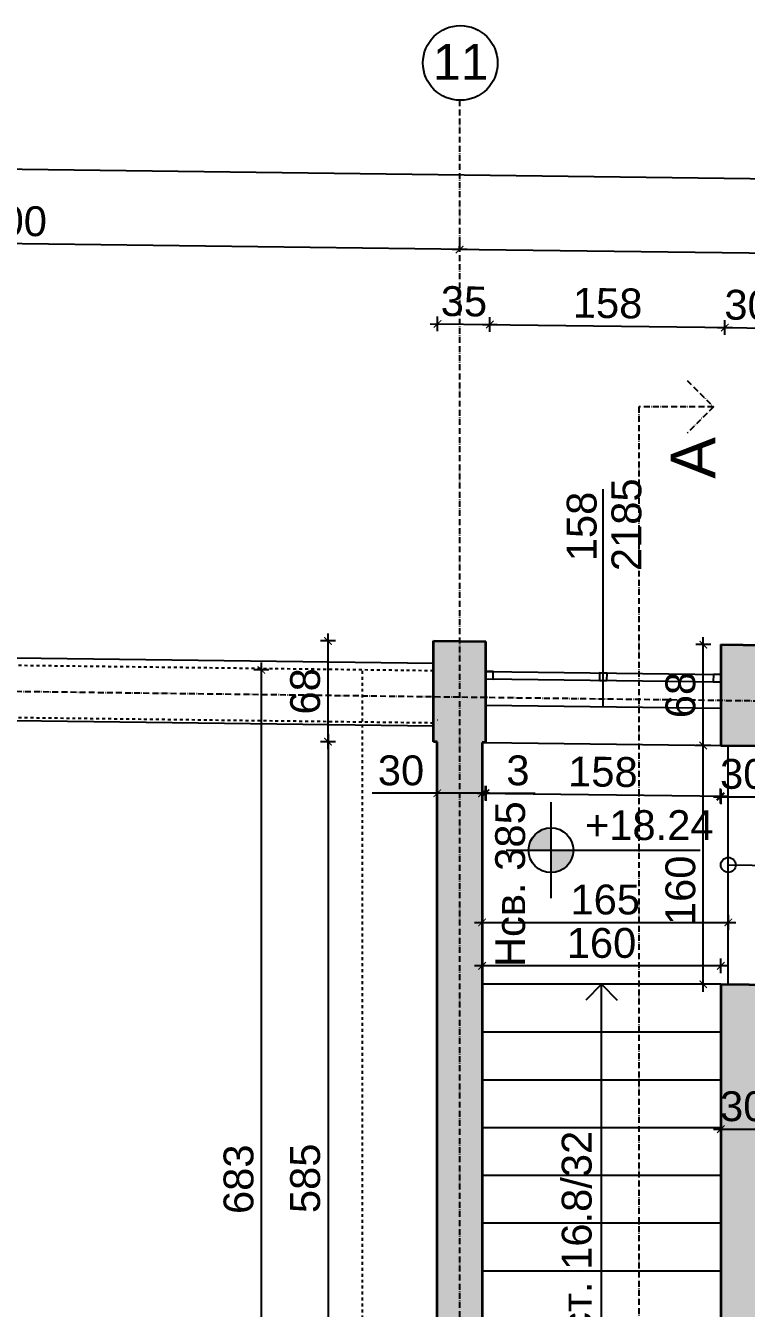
# Model space of a CAD drawing. Header units: inches. Extents: x -72385 to 39588, y -6525 to 66685.
# Drawn here: x -46846 to -46363, y -4373 to -3513 of the extents above; entities that cross this region are included whole.
import ezdxf

# ---------------------------------------------------------------- set-up
doc = ezdxf.new("R2010")
doc.units = ezdxf.units.IN
doc.header["$MEASUREMENT"] = 0
doc.linetypes.add('DashDot', pattern=[0.6, 0.4, -0.1, 0, -0.1])
doc.linetypes.add('Hidden', pattern=[0.4, 0.2, -0.2])
for name, color, linetype, lineweight in [('Изгледни линии', 253, 'Continuous', 25), ('Линия на разрез', 252, 'DashDot', 25), ('Надписи Hсв', 252, 'Continuous', 25), ('Надписи коти външни', 252, 'Continuous', 25), ('Надписи коти вътрешни', 252, 'Continuous', 25), ('Надписи нива', 252, 'Continuous', 25), ('Надписи Оси', 252, 'Continuous', 25), ('Надписи прозорци', 252, 'Continuous', 25), ('Оси', 252, 'DashDot', 25), ('Прозорци', 251, 'Continuous', 25), ('Пунктир', 253, 'Hidden', 25), ('Разрезни линии', 7, 'Continuous', 35), ('Щрих стени', 254, 'Continuous', 25)]:
    doc.layers.add(name, color=color, linetype=linetype, lineweight=lineweight)
doc.styles.add('Arial Regular', font='arial.ttf')
doc.styles.get("Standard").update_dxf_attribs({"font": 'arial.ttf'})
doc.dimstyles.new('Annotative', dxfattribs={"dimscale": 0, "dimtxt": 20, "dimasz": 5, "dimexe": 5, "dimexo": 5, "dimgap": 5, "dimtad": 1, "dimdec": 0, "dimzin": 0, "dimdsep": 46, "dimtxsty": 'Standard', "dimblk": 'ARCHTICK', "dimcen": 5, "dimdle": 5, "dimadec": 0, "dimazin": 0, "dimtfac": 1, "dimtdec": 0, "dimtofl": 0, "dimtmove": 0, "dimatfit": 3, "dimldrblk": 'ARCHTICK', "dimfxl": 5, "dimfxlon": 1, "dimtolj": 1, "dimtzin": 0, "dimarcsym": 1})

# ---------------------------------------------------------------- blocks, each defined once
blk = doc.blocks.new('_ArchTick')
at = {"color": 0, "linetype": 'ByBlock', "const_width": 0.15}
blk.add_lwpolyline([(-0.5, -0.5), (0.5, 0.5)], dxfattribs=at)
blk = doc.blocks.new('*D2301')
at = {"layer": 'Defpoints', "color": 0, "ltscale": 50, "transparency": 16777216}
for p in [(-46537.34, -3993.6), (-46379.84, -3995.6), (-46380.27, -4029.6)]:
    blk.add_point(p, dxfattribs=at)
at = {"layer": 'Надписи коти вътрешни', "color": 0, "lineweight": -2, "ltscale": 50, "transparency": 16777216}
for p, q in [((-46542.77, -4027.54), (-46375.27, -4029.67)), ((-46537.71, -4022.6), (-46537.83, -4032.6)), ((-46380.21, -4024.6), (-46380.33, -4034.6))]:
    blk.add_line(p, q, dxfattribs=at)
at = {"layer": 'Надписи коти вътрешни', "color": 0, "lineweight": -2, "ltscale": 50, "transparency": 16777216, "xscale": 5, "yscale": 5, "zscale": 5}
for p, rotation in [((-46537.77, -4027.6), 179.2706286525467), ((-46380.27, -4029.6), 359.2706286525467)]:
    blk.add_blockref('_ArchTick', p, dxfattribs=dict(at, rotation=rotation))
at = {"layer": 'Надписи коти вътрешни', "color": 0, "ltscale": 50, "transparency": 16777216, "insert": (-46458.83, -4013.39), "char_height": 20, "attachment_point": 5, "rotation": 359.27063}
blk.add_mtext('\\A1;158', dxfattribs=at)
blk = doc.blocks.new('*D4550')
at = {"layer": 'Defpoints', "color": 0, "ltscale": 50, "transparency": 16777216}
for p in [(-46379.84, -3995.59), (-46349.84, -3995.97), (-46349.84, -4030.05)]:
    blk.add_point(p, dxfattribs=at)
at = {"layer": 'Надписи коти вътрешни', "color": 0, "lineweight": -2, "ltscale": 50, "transparency": 16777216}
for p, q in [((-46384.84, -4030.05), (-46344.84, -4030.05)), ((-46379.84, -4025.05), (-46379.84, -4035.05)), ((-46349.84, -4025.05), (-46349.84, -4035.05))]:
    blk.add_line(p, q, dxfattribs=at)
at = {"layer": 'Надписи коти вътрешни', "color": 0, "lineweight": -2, "ltscale": 50, "transparency": 16777216, "xscale": 5, "yscale": 5, "zscale": 5, "rotation": 180}
blk.add_blockref('_ArchTick', (-46379.84, -4030.05), dxfattribs=at)
at = {"layer": 'Надписи коти вътрешни', "color": 0, "lineweight": -2, "ltscale": 50, "transparency": 16777216, "xscale": 5, "yscale": 5, "zscale": 5}
blk.add_blockref('_ArchTick', (-46349.84, -4030.05), dxfattribs=at)
at = {"layer": 'Надписи коти вътрешни', "color": 0, "ltscale": 50, "transparency": 16777216, "insert": (-46364.84, -4014.83), "char_height": 20, "attachment_point": 5}
blk.add_mtext('\\A1;30', dxfattribs=at)
blk = doc.blocks.new('*D4551')
at = {"layer": 'Defpoints', "color": 0, "ltscale": 50, "transparency": 16777216}
for p in [(-46539.84, -3993.57), (-46537.34, -3993.57), (-46537.34, -4027.68)]:
    blk.add_point(p, dxfattribs=at)
at = {"layer": 'Надписи коти вътрешни', "color": 0, "lineweight": -2, "ltscale": 50, "transparency": 16777216}
for p, q in [((-46539.84, -4027.68), (-46544.84, -4027.68)), ((-46539.84, -4022.68), (-46539.84, -4032.68)), ((-46537.34, -4022.68), (-46537.34, -4032.68)), ((-46537.34, -4027.68), (-46504.24, -4027.68))]:
    blk.add_line(p, q, dxfattribs=at)
at = {"layer": 'Надписи коти вътрешни', "color": 0, "lineweight": -2, "ltscale": 50, "transparency": 16777216, "xscale": 5, "yscale": 5, "zscale": 5}
blk.add_blockref('_ArchTick', (-46539.84, -4027.68), dxfattribs=at)
at = {"layer": 'Надписи коти вътрешни', "color": 0, "lineweight": -2, "ltscale": 50, "transparency": 16777216, "xscale": 5, "yscale": 5, "zscale": 5, "rotation": 180}
blk.add_blockref('_ArchTick', (-46537.34, -4027.68), dxfattribs=at)
at = {"layer": 'Надписи коти вътрешни', "color": 0, "ltscale": 50, "transparency": 16777216, "insert": (-46515.79, -4012.47), "char_height": 20, "attachment_point": 5}
blk.add_mtext('\\A1;3', dxfattribs=at)
blk = doc.blocks.new('*D4553')
at = {"layer": 'Defpoints', "color": 0, "ltscale": 50, "transparency": 16777216}
for p in [(-46569.84, -3993.18), (-46643.03, -4578.23), (-46569.84, -4578.23)]:
    blk.add_point(p, dxfattribs=at)
at = {"layer": 'Надписи коти вътрешни', "color": 0, "lineweight": -2, "ltscale": 50, "transparency": 16777216}
for p, q in [((-46638.03, -3993.18), (-46648.03, -3993.18)), ((-46643.03, -3988.18), (-46643.03, -4583.23)), ((-46638.03, -4578.23), (-46648.03, -4578.23))]:
    blk.add_line(p, q, dxfattribs=at)
at = {"layer": 'Надписи коти вътрешни', "color": 0, "lineweight": -2, "ltscale": 50, "transparency": 16777216, "xscale": 5, "yscale": 5, "zscale": 5}
for p, rotation in [((-46643.03, -3993.18), 90), ((-46643.03, -4578.23), 270)]:
    blk.add_blockref('_ArchTick', p, dxfattribs=dict(at, rotation=rotation))
at = {"layer": 'Надписи коти вътрешни', "color": 0, "ltscale": 50, "transparency": 16777216, "insert": (-46658.25, -4285.71), "char_height": 20, "attachment_point": 5, "rotation": 90}
blk.add_mtext('\\A1;585', dxfattribs=at)
blk = doc.blocks.new('*D4175')
at = {"layer": 'Defpoints', "color": 0, "ltscale": 50, "transparency": 16777216}
for p in [(-46687.66, -3945.04), (-46619.84, -3945.04), (-46619.84, -4627.6)]:
    blk.add_point(p, dxfattribs=at)
at = {"layer": 'Надписи коти вътрешни', "color": 0, "lineweight": -2, "ltscale": 50, "transparency": 16777216}
for p, q in [((-46687.66, -4632.6), (-46687.66, -3940.04)), ((-46682.66, -3945.04), (-46692.66, -3945.04)), ((-46682.66, -4627.6), (-46692.66, -4627.6))]:
    blk.add_line(p, q, dxfattribs=at)
at = {"layer": 'Надписи коти вътрешни', "color": 0, "lineweight": -2, "ltscale": 50, "transparency": 16777216, "xscale": 5, "yscale": 5, "zscale": 5}
for p, rotation in [((-46687.66, -3945.04), 90), ((-46687.66, -4627.6), 270)]:
    blk.add_blockref('_ArchTick', p, dxfattribs=dict(at, rotation=rotation))
at = {"layer": 'Надписи коти вътрешни', "color": 0, "ltscale": 50, "transparency": 16777216, "insert": (-46702.88, -4286.32), "char_height": 20, "attachment_point": 5, "rotation": 90}
blk.add_mtext('\\A1;683', dxfattribs=at)
blk = doc.blocks.new('*D2319')
at = {"layer": 'Defpoints', "color": 0, "ltscale": 50, "transparency": 16777216}
for p in [(-46643.03, -3925.65), (-46572.34, -3925.65), (-46572.34, -3993.15)]:
    blk.add_point(p, dxfattribs=at)
at = {"layer": 'Надписи коти вътрешни', "color": 0, "lineweight": -2, "ltscale": 50, "transparency": 16777216}
for p, q in [((-46638.03, -3925.65), (-46648.03, -3925.65)), ((-46643.03, -3998.15), (-46643.03, -3920.65)), ((-46638.03, -3993.15), (-46648.03, -3993.15))]:
    blk.add_line(p, q, dxfattribs=at)
at = {"layer": 'Надписи коти вътрешни', "color": 0, "lineweight": -2, "ltscale": 50, "transparency": 16777216, "xscale": 5, "yscale": 5, "zscale": 5}
for p, rotation in [((-46643.03, -3925.65), 90), ((-46643.03, -3993.15), 270)]:
    blk.add_blockref('_ArchTick', p, dxfattribs=dict(at, rotation=rotation))
at = {"layer": 'Надписи коти вътрешни', "color": 0, "ltscale": 50, "transparency": 16777216, "insert": (-46658.25, -3959.4), "char_height": 20, "attachment_point": 5, "rotation": 90}
blk.add_mtext('\\A1;68', dxfattribs=at)
blk = doc.blocks.new('*D8294')
at = {"layer": 'Defpoints', "color": 0, "ltscale": 50, "transparency": 16777216}
for p in [(-46391.63, -3995.66), (-46374.84, -3995.66), (-46374.84, -4155.68)]:
    blk.add_point(p, dxfattribs=at)
at = {"layer": 'Надписи коти вътрешни', "color": 0, "lineweight": -2, "ltscale": 50, "transparency": 16777216}
for p, q in [((-46386.63, -3995.66), (-46396.63, -3995.66)), ((-46391.63, -4160.68), (-46391.63, -3990.66)), ((-46386.63, -4155.68), (-46396.63, -4155.68))]:
    blk.add_line(p, q, dxfattribs=at)
at = {"layer": 'Надписи коти вътрешни', "color": 0, "lineweight": -2, "ltscale": 50, "transparency": 16777216, "xscale": 5, "yscale": 5, "zscale": 5}
for p, rotation in [((-46391.63, -3995.66), 90), ((-46391.63, -4155.68), 270)]:
    blk.add_blockref('_ArchTick', p, dxfattribs=dict(at, rotation=rotation))
at = {"layer": 'Надписи коти вътрешни', "color": 0, "ltscale": 50, "transparency": 16777216, "insert": (-46406.84, -4092.75), "char_height": 20, "attachment_point": 5, "rotation": 90}
blk.add_mtext('\\A1;160', dxfattribs=at)
blk = doc.blocks.new('*D2329')
at = {"layer": 'Defpoints', "color": 0, "ltscale": 50, "transparency": 16777216}
for p in [(-46539.8, -4143.33), (-46539.8, -4155.62), (-46379.8, -4155.62)]:
    blk.add_point(p, dxfattribs=at)
at = {"layer": 'Надписи коти вътрешни', "color": 0, "lineweight": -2, "ltscale": 50, "transparency": 16777216}
for p, q in [((-46539.8, -4148.33), (-46539.8, -4138.33)), ((-46379.8, -4148.33), (-46379.8, -4138.33)), ((-46374.8, -4143.33), (-46544.8, -4143.33))]:
    blk.add_line(p, q, dxfattribs=at)
at = {"layer": 'Надписи коти вътрешни', "color": 0, "lineweight": -2, "ltscale": 50, "transparency": 16777216, "xscale": 5, "yscale": 5, "zscale": 5, "rotation": 180}
blk.add_blockref('_ArchTick', (-46539.8, -4143.33), dxfattribs=at)
at = {"layer": 'Надписи коти вътрешни', "color": 0, "lineweight": -2, "ltscale": 50, "transparency": 16777216, "xscale": 5, "yscale": 5, "zscale": 5}
blk.add_blockref('_ArchTick', (-46379.8, -4143.33), dxfattribs=at)
at = {"layer": 'Надписи коти вътрешни', "color": 0, "ltscale": 50, "transparency": 16777216, "insert": (-46459.8, -4128.11), "char_height": 20, "attachment_point": 5}
blk.add_mtext('\\A1;160', dxfattribs=at)
blk = doc.blocks.new('*D2330')
at = {"layer": 'Defpoints', "color": 0, "ltscale": 50, "transparency": 16777216}
for p in [(-46374.82, -4114.25), (-46539.8, -4155.62), (-46374.84, -4155.68)]:
    blk.add_point(p, dxfattribs=at)
at = {"layer": 'Надписи коти вътрешни', "color": 0, "lineweight": -2, "ltscale": 50, "transparency": 16777216}
for p, q in [((-46544.78, -4114.18), (-46369.82, -4114.25)), ((-46539.78, -4119.19), (-46539.78, -4109.19)), ((-46374.82, -4119.25), (-46374.82, -4109.25))]:
    blk.add_line(p, q, dxfattribs=at)
at = {"layer": 'Надписи коти вътрешни', "color": 0, "lineweight": -2, "ltscale": 50, "transparency": 16777216, "xscale": 5, "yscale": 5, "zscale": 5}
for p, rotation in [((-46539.78, -4114.19), 179.9780722249597), ((-46374.82, -4114.25), 359.9780722249598)]:
    blk.add_blockref('_ArchTick', p, dxfattribs=dict(at, rotation=rotation))
at = {"layer": 'Надписи коти вътрешни', "color": 0, "ltscale": 50, "transparency": 16777216, "insert": (-46457.3, -4099.01), "char_height": 20, "attachment_point": 5, "rotation": 359.97807}
blk.add_mtext('\\A1;165', dxfattribs=at)
blk = doc.blocks.new('*D6498')
at = {"layer": 'Defpoints', "color": 0, "ltscale": 50, "transparency": 16777216}
for p in [(-46377.13, -3715.61), (-46537.34, -3926.09), (-46379.84, -3928.1)]:
    blk.add_point(p, dxfattribs=at)
at = {"layer": 'Надписи коти външни', "color": 0, "lineweight": -2, "ltscale": 50, "transparency": 16777216}
for p, q in [((-46534.7, -3718.61), (-46534.57, -3708.61)), ((-46377.2, -3720.61), (-46377.07, -3710.61)), ((-46539.63, -3713.55), (-46372.13, -3715.68))]:
    blk.add_line(p, q, dxfattribs=at)
at = {"layer": 'Надписи коти външни', "color": 0, "lineweight": -2, "ltscale": 50, "transparency": 16777216, "xscale": 5, "yscale": 5, "zscale": 5}
for p, rotation in [((-46534.63, -3713.61), 179.2706286525456), ((-46377.13, -3715.61), 359.2706286525456)]:
    blk.add_blockref('_ArchTick', p, dxfattribs=dict(at, rotation=rotation))
at = {"layer": 'Надписи коти външни', "color": 0, "ltscale": 50, "transparency": 16777216, "insert": (-46455.69, -3699.4), "char_height": 20, "attachment_point": 5, "rotation": 359.27063}
blk.add_mtext('\\A1;158', dxfattribs=at)
blk = doc.blocks.new('*D6499')
at = {"layer": 'Defpoints', "color": 0, "ltscale": 50, "transparency": 16777216}
for p in [(-46534.63, -3713.61), (-46572.34, -3925.65), (-46537.34, -3926.09)]:
    blk.add_point(p, dxfattribs=at)
at = {"layer": 'Надписи коти външни', "color": 0, "lineweight": -2, "ltscale": 50, "transparency": 16777216}
for p, q in [((-46569.7, -3718.16), (-46569.57, -3708.16)), ((-46534.7, -3718.61), (-46534.57, -3708.61)), ((-46574.63, -3713.1), (-46529.63, -3713.67))]:
    blk.add_line(p, q, dxfattribs=at)
at = {"layer": 'Надписи коти външни', "color": 0, "lineweight": -2, "ltscale": 50, "transparency": 16777216, "xscale": 5, "yscale": 5, "zscale": 5}
for p, rotation in [((-46569.63, -3713.16), 179.2706286525403), ((-46534.63, -3713.61), 359.2706286525403)]:
    blk.add_blockref('_ArchTick', p, dxfattribs=dict(at, rotation=rotation))
at = {"layer": 'Надписи коти външни', "color": 0, "ltscale": 50, "transparency": 16777216, "insert": (-46551.94, -3698.17), "char_height": 20, "attachment_point": 5, "rotation": 359.27063}
blk.add_mtext('\\A1;35', dxfattribs=at)
blk = doc.blocks.new('*D6504')
at = {"layer": 'Defpoints', "color": 0, "ltscale": 50, "transparency": 16777216}
for p in [(-46347.13, -3716), (-46379.84, -3928.1), (-46349.84, -3928.48)]:
    blk.add_point(p, dxfattribs=at)
at = {"layer": 'Надписи коти външни', "color": 0, "lineweight": -2, "ltscale": 50, "transparency": 16777216}
for p, q in [((-46377.2, -3720.61), (-46377.07, -3710.61)), ((-46347.2, -3721), (-46347.07, -3711)), ((-46382.13, -3715.55), (-46342.13, -3716.06))]:
    blk.add_line(p, q, dxfattribs=at)
at = {"layer": 'Надписи коти външни', "color": 0, "lineweight": -2, "ltscale": 50, "transparency": 16777216, "xscale": 5, "yscale": 5, "zscale": 5}
for p, rotation in [((-46377.13, -3715.61), 179.270628652546), ((-46347.13, -3716), 359.2706286525461)]:
    blk.add_blockref('_ArchTick', p, dxfattribs=dict(at, rotation=rotation))
at = {"layer": 'Надписи коти външни', "color": 0, "ltscale": 50, "transparency": 16777216, "insert": (-46361.94, -3700.59), "char_height": 20, "attachment_point": 5, "rotation": 359.27063}
blk.add_mtext('\\A1;30', dxfattribs=at)
blk = doc.blocks.new('*D6530')
at = {"layer": 'Defpoints', "color": 0, "ltscale": 50, "transparency": 16777216}
for p in [(-46554.84, -3663.35), (-46554.84, -3663.35), (-45954.84, -3670.99)]:
    blk.add_point(p, dxfattribs=at)
at = {"layer": 'Надписи коти външни', "color": 0, "lineweight": -2, "ltscale": 50, "transparency": 16777216}
for p, q in [((-46554.84, -3663.35), (-46554.77, -3658.35)), ((-45949.84, -3671.05), (-46559.84, -3663.28)), ((-45954.84, -3670.99), (-45954.77, -3665.99))]:
    blk.add_line(p, q, dxfattribs=at)
at = {"layer": 'Надписи коти външни', "color": 0, "lineweight": -2, "ltscale": 50, "transparency": 16777216, "xscale": 5, "yscale": 5, "zscale": 5}
for p, rotation in [((-46554.84, -3663.35), 179.2706286525431), ((-45954.84, -3670.99), 359.2706286525431)]:
    blk.add_blockref('_ArchTick', p, dxfattribs=dict(at, rotation=rotation))
at = {"layer": 'Надписи коти външни', "color": 0, "ltscale": 50, "transparency": 16777216, "insert": (-46254.64, -3651.96), "char_height": 20, "attachment_point": 5, "rotation": 359.27063}
blk.add_mtext('\\A1;600', dxfattribs=at)
blk = doc.blocks.new('*D6531')
at = {"layer": 'Defpoints', "color": 0, "ltscale": 50, "transparency": 16777216}
for p in [(-47154.84, -3655.71), (-47154.84, -3655.71), (-46554.84, -3663.35)]:
    blk.add_point(p, dxfattribs=at)
at = {"layer": 'Надписи коти външни', "color": 0, "lineweight": -2, "ltscale": 50, "transparency": 16777216}
for p, q in [((-47154.84, -3655.71), (-47154.77, -3650.71)), ((-46549.84, -3663.41), (-47159.84, -3655.65)), ((-46554.84, -3663.35), (-46554.77, -3658.35))]:
    blk.add_line(p, q, dxfattribs=at)
at = {"layer": 'Надписи коти външни', "color": 0, "lineweight": -2, "ltscale": 50, "transparency": 16777216, "xscale": 5, "yscale": 5, "zscale": 5}
for p, rotation in [((-47154.84, -3655.71), 179.2706286525469), ((-46554.84, -3663.35), 359.2706286525469)]:
    blk.add_blockref('_ArchTick', p, dxfattribs=dict(at, rotation=rotation))
at = {"layer": 'Надписи коти външни', "color": 0, "ltscale": 50, "transparency": 16777216, "insert": (-46854.64, -3644.32), "char_height": 20, "attachment_point": 5, "rotation": 359.27063}
blk.add_mtext('\\A1;600', dxfattribs=at)
blk = doc.blocks.new('*D6515')
at = {"layer": 'Defpoints', "color": 0, "ltscale": 50, "transparency": 16777216}
for p in [(-40218.1, -3694.01), (-52317.34, -3872.51), (-40222.34, -4026.49)]:
    blk.add_point(p, dxfattribs=at)
at = {"layer": 'Надписи коти външни', "color": 0, "lineweight": -2, "ltscale": 50, "transparency": 16777216}
for p, q in [((-52318.1, -3539.97), (-40213.11, -3694.08)), ((-52313.17, -3545.04), (-52313.04, -3535.04)), ((-40218.17, -3699.01), (-40218.04, -3689.01))]:
    blk.add_line(p, q, dxfattribs=at)
at = {"layer": 'Надписи коти външни', "color": 0, "lineweight": -2, "ltscale": 50, "transparency": 16777216, "xscale": 5, "yscale": 5, "zscale": 5}
for p, rotation in [((-52313.1, -3540.04), 179.2706286525472), ((-40218.1, -3694.01), 359.2706286525473)]:
    blk.add_blockref('_ArchTick', p, dxfattribs=dict(at, rotation=rotation))
at = {"layer": 'Надписи коти външни', "color": 0, "ltscale": 50, "transparency": 16777216, "insert": (-46265.41, -3601.82), "char_height": 20, "attachment_point": 5, "rotation": 359.27063}
blk.add_mtext('\\A1;12095', dxfattribs=at)
blk = doc.blocks.new('*D7784')
at = {"layer": 'Defpoints', "color": 0, "ltscale": 10, "transparency": 16777216}
for p in [(-46379.84, -4239.51), (-46349.84, -4239.51), (-46349.84, -4252.74)]:
    blk.add_point(p, dxfattribs=at)
at = {"layer": 'Надписи коти вътрешни', "color": 0, "lineweight": -2, "ltscale": 10, "transparency": 16777216}
for p, q in [((-46384.84, -4252.74), (-46344.84, -4252.74)), ((-46379.84, -4247.74), (-46379.84, -4257.74)), ((-46349.84, -4247.74), (-46349.84, -4257.74))]:
    blk.add_line(p, q, dxfattribs=at)
at = {"layer": 'Надписи коти вътрешни', "color": 0, "lineweight": -2, "ltscale": 10, "transparency": 16777216, "xscale": 5, "yscale": 5, "zscale": 5, "rotation": 180}
blk.add_blockref('_ArchTick', (-46379.84, -4252.74), dxfattribs=at)
at = {"layer": 'Надписи коти вътрешни', "color": 0, "lineweight": -2, "ltscale": 10, "transparency": 16777216, "xscale": 5, "yscale": 5, "zscale": 5}
blk.add_blockref('_ArchTick', (-46349.84, -4252.74), dxfattribs=at)
at = {"layer": 'Надписи коти вътрешни', "color": 0, "ltscale": 10, "transparency": 16777216, "insert": (-46364.84, -4237.52), "char_height": 20, "attachment_point": 5}
blk.add_mtext('\\A1;30', dxfattribs=at)
blk = doc.blocks.new('*D7786')
at = {"layer": 'Defpoints', "color": 0, "ltscale": 10, "transparency": 16777216}
for p in [(-46569.84, -4014.26), (-46539.84, -4014.26), (-46569.84, -4027.68)]:
    blk.add_point(p, dxfattribs=at)
at = {"layer": 'Надписи коти вътрешни', "color": 0, "lineweight": -2, "ltscale": 10, "transparency": 16777216}
for p, q in [((-46569.84, -4027.68), (-46613.4, -4027.68)), ((-46569.84, -4022.68), (-46569.84, -4032.68)), ((-46534.84, -4027.68), (-46569.84, -4027.68)), ((-46539.84, -4022.68), (-46539.84, -4032.68))]:
    blk.add_line(p, q, dxfattribs=at)
at = {"layer": 'Надписи коти вътрешни', "color": 0, "lineweight": -2, "ltscale": 10, "transparency": 16777216, "xscale": 5, "yscale": 5, "zscale": 5}
for p, rotation in [((-46569.84, -4027.68), 180.0000000000017), ((-46539.84, -4027.68), 1.758593271006248e-12)]:
    blk.add_blockref('_ArchTick', p, dxfattribs=dict(at, rotation=rotation))
at = {"layer": 'Надписи коти вътрешни', "color": 0, "ltscale": 10, "transparency": 16777216, "insert": (-46594.12, -4012.47), "char_height": 20, "attachment_point": 5}
blk.add_mtext('\\A1;30', dxfattribs=at)
blk = doc.blocks.new('*D7803')
at = {"layer": 'Defpoints', "color": 0, "ltscale": 10, "transparency": 16777216}
for p in [(-46391.63, -3928.1), (-46379.84, -3928.1), (-46379.84, -3995.6)]:
    blk.add_point(p, dxfattribs=at)
at = {"layer": 'Надписи коти вътрешни', "color": 0, "lineweight": -2, "ltscale": 10, "transparency": 16777216}
for p, q in [((-46391.63, -4000.6), (-46391.63, -3923.1)), ((-46386.63, -3928.1), (-46396.63, -3928.1)), ((-46386.63, -3995.6), (-46396.63, -3995.6))]:
    blk.add_line(p, q, dxfattribs=at)
at = {"layer": 'Надписи коти вътрешни', "color": 0, "lineweight": -2, "ltscale": 10, "transparency": 16777216, "xscale": 5, "yscale": 5, "zscale": 5}
for p, rotation in [((-46391.63, -3928.1), 90), ((-46391.63, -3995.6), 270)]:
    blk.add_blockref('_ArchTick', p, dxfattribs=dict(at, rotation=rotation))
at = {"layer": 'Надписи коти вътрешни', "color": 0, "ltscale": 10, "transparency": 16777216, "insert": (-46406.84, -3961.85), "char_height": 20, "attachment_point": 5, "rotation": 90}
blk.add_mtext('\\A1;68', dxfattribs=at)

msp = doc.modelspace()

# ---------------------------------------------------------------- hatches: boundary and pattern name
at = {"layer": 'Надписи нива', "ltscale": 50}
h = msp.add_hatch(color=256, dxfattribs=at)
h.dxf.hatch_style = 1
h.paths.add_polyline_path([(-46493.66, -4080.86, 0.414214), (-46478.66, -4065.86), (-46493.66, -4065.86)])
h.paths.add_polyline_path([(-46493.66, -4065.86), (-46493.66, -4050.86, 0.414214), (-46508.66, -4065.86)])
at = {"layer": 'Щрих стени', "ltscale": 10}
h = msp.add_hatch(color=256, dxfattribs=at)
h.dxf.hatch_style = 1
h.paths.add_polyline_path([(-46537.34, -3926.09), (-46572.34, -3925.65), (-46572.34, -3993.15), (-46569.84, -3993.18), (-46569.84, -4578.23), (-45939.84, -4586.25), (-45939.84, -4141.21), (-45969.84, -4140.83), (-45969.84, -4160.84), (-45994.84, -4160.52), (-45994.84, -4190.52), (-45969.84, -4190.84), (-45969.84, -4365.85), (-46349.84, -4361.01), (-46349.84, -4186), (-46094.84, -4189.25), (-46094.84, -4159.24), (-46379.84, -4155.62), (-46379.84, -4550.65), (-46539.84, -4548.61), (-46539.84, -3993.57), (-46537.34, -3993.6)])
h.paths.add_polyline_path([(-46349.84, -4391.02), (-45969.84, -4395.85), (-45969.84, -4555.87), (-46349.84, -4551.03)], flags=16)
h.paths.add_polyline_path([(-46349.84, -3928.48), (-46379.84, -3928.1), (-46379.84, -3995.59), (-46349.84, -3995.97)], flags=17)
h.paths.add_polyline_path([(-46129.84, -3931.28), (-46159.84, -3930.9), (-46159.84, -3998.39), (-46129.84, -3998.77)], flags=17)
h.paths.add_polyline_path([(-45937.34, -3933.73), (-45972.34, -3933.28), (-45972.34, -4000.79), (-45969.84, -4000.82), (-45969.84, -4050.82), (-45939.84, -4051.21), (-45939.84, -4001.2), (-45937.34, -4001.24)])

# ---------------------------------------------------------------- linework, layer by layer
at = {"layer": 'Изгледни линии', "ltscale": 50}
for p, q in [((-46537.34, -3968.6), (-46379.84, -3970.6)), ((-46537.34, -3993.6), (-46379.84, -3995.6)), ((-46374.84, -4155.68), (-46374.84, -3995.66)), ((-46379.8, -4155.62), (-46539.8, -4155.62)), ((-46539.8, -4187.62), (-46379.8, -4187.62)), ((-46539.8, -4219.62), (-46379.8, -4219.62)), ((-46539.8, -4251.62), (-46379.8, -4251.62)), ((-46539.8, -4283.62), (-46379.8, -4283.62)), ((-46539.8, -4315.62), (-46379.8, -4315.62)), ((-46539.8, -4347.62), (-46379.84, -4347.62))]:
    msp.add_line(p, q, dxfattribs=at)
for points in [[(-46572.34, -3940.65), (-52322.34, -3867.45), (-52322.34, -5712.6), (-40217.34, -5866.7), (-40217.34, -4021.55), (-45937.34, -3948.73)], [(-46572.36, -3982.65), (-52280.34, -3909.98), (-52280.34, -5671.13), (-40259.34, -5824.16), (-40259.34, -4063.02), (-45937.36, -3990.73)]]:
    msp.add_lwpolyline(points, dxfattribs=at)
at = {"layer": 'Линия на разрез', "ltscale": 10}
for p, q in [((-46402.47, -3751.07), (-46384.8, -3768.75)), ((-46384.8, -3768.75), (-46434.8, -3768.75)), ((-46434.8, -3768.75), (-46434.8, -5929.27)), ((-46384.8, -3768.75), (-46402.47, -3786.43))]:
    msp.add_line(p, q, dxfattribs=at)
at = {"layer": 'Надписи нива', "ltscale": 50}
for p, q in [((-46493.66, -4033.54), (-46493.66, -4098.05)), ((-46523.66, -4065.86), (-46393.66, -4065.86)), ((-46374.84, -4075.67), (-46150.84, -4078.68)), ((-46459.8, -4155.62), (-46470.4, -4166.22)), ((-46459.8, -4155.62), (-46449.19, -4166.22)), ((-46459.8, -4549.63), (-46459.8, -4155.62))]:
    msp.add_line(p, q, dxfattribs=at)
for centre, radius in [((-46493.66, -4065.86), 15), ((-46374.84, -4075.67), 5)]:
    msp.add_circle(centre, radius, dxfattribs=at)
at = {"layer": 'Надписи Оси', "ltscale": 50}
msp.add_circle((-46554.4, -3538.34), 25, dxfattribs=at)
at = {"layer": 'Надписи прозорци', "ltscale": 50}
msp.add_line((-46458.59, -3969.6), (-46458.59, -3823.95), dxfattribs=at)
at = {"layer": 'Оси', "ltscale": 10}
for p, q in [((-46554.84, -3563.34), (-46554.84, -6163.55)), ((-39839.84, -4048.86), (-52699.84, -3885.14))]:
    msp.add_line(p, q, dxfattribs=at)
at = {"layer": 'Прозорци', "ltscale": 50}
for p, q in [((-46537.34, -3946.09), (-46379.84, -3948.1)), ((-46537.34, -3951.09), (-46379.9, -3953.1))]:
    msp.add_line(p, q, dxfattribs=at)
for points in [[(-46537.34, -3951.09), (-46532.34, -3951.16), (-46532.27, -3946.16), (-46537.27, -3946.09), (-46537.34, -3951.09)], [(-46461.15, -3952.06), (-46456.15, -3952.13), (-46456.09, -3947.13), (-46461.09, -3947.06), (-46461.15, -3952.06)], [(-46384.9, -3953.03), (-46379.9, -3953.1), (-46379.84, -3948.1), (-46384.84, -3948.04), (-46384.9, -3953.03)]]:
    msp.add_lwpolyline(points, dxfattribs=at)
at = {"layer": 'Пунктир', "ltscale": 10}
msp.add_line((-46619.84, -4627.6), (-46619.84, -3945.04), dxfattribs=at)
for points in [[(-46572.34, -3945.65), (-52317.34, -3872.51), (-52317.34, -5707.66), (-40222.34, -5861.64), (-40222.34, -4026.49), (-45937.34, -3953.73)], [(-46572.34, -3980.65), (-52282.34, -3907.96), (-52282.34, -5673.1), (-40257.34, -5826.19), (-40257.34, -4061.04), (-45937.34, -3988.73)], [(-46569.68, -3978.68), (-46569.84, -3978.68)]]:
    msp.add_lwpolyline(points, dxfattribs=at)
at = {"layer": 'Разрезни линии', "ltscale": 50}
for p, q in [((-46572.34, -3993.15), (-46572.34, -3925.65)), ((-46572.34, -3925.65), (-46537.34, -3926.09)), ((-46537.34, -3993.6), (-46537.34, -3926.09)), ((-46379.84, -3928.1), (-46379.84, -3995.6)), ((-46379.84, -3928.1), (-46349.84, -3928.48)), ((-46569.84, -3993.18), (-46572.34, -3993.15)), ((-46569.84, -4578.23), (-46569.84, -3993.18)), ((-46539.84, -3993.57), (-46539.84, -4548.61)), ((-46537.34, -3993.6), (-46539.84, -3993.57)), ((-46379.84, -3995.59), (-46349.84, -3995.97)), ((-46379.84, -4155.62), (-46094.84, -4159.24)), ((-46379.84, -4155.62), (-46379.84, -4550.65))]:
    msp.add_line(p, q, dxfattribs=at)

# ---------------------------------------------------------------- texts
at = {"layer": 'Линия на разрез', "ltscale": 10, "insert": (-46413.47, -3816.94), "char_height": 30, "width": 270.7337, "attachment_point": 1, "rotation": 90, "style": 'Arial Regular'}
msp.add_mtext('А', dxfattribs=at)
at = {"layer": 'Надписи Hсв', "ltscale": 100, "insert": (-46531.02, -4144.16), "char_height": 20, "width": 180.4891, "attachment_point": 1, "rotation": 90, "style": 'Arial Regular'}
msp.add_mtext('\\pxt8;Hсв. 385', dxfattribs=at)
at = {"layer": 'Надписи нива', "ltscale": 100, "insert": (-46470.91, -4039.02), "char_height": 20, "width": 180.4891, "attachment_point": 1, "style": 'Arial Regular'}
msp.add_mtext('+18.24', dxfattribs=at)
at = {"layer": 'Надписи нива', "ltscale": 100, "insert": (-46486.43, -4420.4), "char_height": 20, "width": 180.4891, "attachment_point": 1, "rotation": 90, "style": 'Arial Regular'}
msp.add_mtext('14ст. 16.8/32', dxfattribs=at)
at = {"layer": 'Надписи Оси', "ltscale": 100, "insert": (-46567.72, -3525.63), "char_height": 24, "width": 27.2128, "attachment_point": 1, "style": 'Arial Regular'}
msp.add_mtext('\\pxqc;11', dxfattribs=at)
at = {"layer": 'Надписи прозорци', "ltscale": 100, "char_height": 20, "width": 180.4891, "attachment_point": 1, "rotation": 90, "style": 'Arial Regular'}
for s, insert in [('2185', (-46453.1, -3878.85)), ('158', (-46483.1, -3872.24))]:
    msp.add_mtext(s, dxfattribs=dict(at, insert=insert))

# ---------------------------------------------------------------- dimensions: what is measured, and where the dimension line sits
at = {"layer": 'Надписи коти външни', "ltscale": 50}
dim = msp.add_aligned_dim(p1=(-52317.34, -3872.51), p2=(-40222.34, -4026.49), distance=332.5, text='12095', dimstyle='Annotative', override={"dimscale": 0, "dimtix": 0, "dimtofl": 0, "dimtmove": 0, "dimatfit": 3}, dxfattribs=at)
dim.commit()
dim.dimension.update_dxf_attribs({"geometry": '*D6515', "text_midpoint": (-46265.41, -3601.82)})
for p1, p2, distance, picture, middle in [((-46554.84, -3663.35), (-47154.84, -3655.71), 0, '*D6531', (-46854.64, -3644.32)), ((-45954.84, -3670.99), (-46554.84, -3663.35), 0, '*D6530', (-46254.64, -3651.96)), ((-46537.34, -3926.09), (-46379.84, -3928.1), 212.5, '*D6498', (-46455.69, -3699.4))]:
    dim = msp.add_aligned_dim(p1=p1, p2=p2, distance=distance, dimstyle='Annotative', override={"dimscale": 0, "dimtix": 0, "dimtofl": 0, "dimtmove": 0, "dimatfit": 3}, dxfattribs=at)
    dim.commit()
    dim.dimension.update_dxf_attribs({"geometry": picture, "text_midpoint": middle})
for base, p1, p2, picture, middle in [((-46534.63, -3713.61), (-46572.34, -3925.65), (-46537.34, -3926.09), '*D6499', (-46552.13, -3713.39)), ((-46347.13, -3716), (-46379.84, -3928.1), (-46349.84, -3928.48), '*D6504', (-46362.13, -3715.81))]:
    dim = msp.add_linear_dim(base=base, p1=p1, p2=p2, angle=359.27063, dimstyle='Annotative', override={"dimscale": 0, "dimtix": 0, "dimtofl": 0, "dimtmove": 0, "dimatfit": 3}, dxfattribs=at)
    dim.commit()
    dim.dimension.update_dxf_attribs({"geometry": picture, "text_midpoint": middle, "dimtype": 129})
at = {"layer": 'Надписи коти вътрешни', "ltscale": 50}
for base, p1, p2, picture, middle in [((-46643.0348, -3925.6464), (-46572.3373, -3993.1519), (-46572.3373, -3925.6464), '*D2319', (-46658.2463, -3959.3991)), ((-46687.66, -3945.04), (-46619.84, -4627.6), (-46619.84, -3945.04), '*D4175', (-46702.88, -4286.32)), ((-46643.03, -4578.23), (-46569.84, -3993.18), (-46569.84, -4578.23), '*D4553', (-46658.25, -4285.71))]:
    dim = msp.add_linear_dim(base=base, p1=p1, p2=p2, angle=90, dimstyle='Annotative', override={"dimscale": 0, "dimtix": 0, "dimtofl": 0, "dimtmove": 0, "dimatfit": 3}, dxfattribs=at)
    dim.commit()
    dim.dimension.update_dxf_attribs({"geometry": picture, "text_midpoint": middle})
at = {"layer": 'Надписи коти вътрешни', "ltscale": 10}
for p1, p2, distance, picture, middle in [((-46379.8373, -3995.6025), (-46379.8373, -3928.0971), 11.7948, '*D7803', (-46406.8436, -3961.8498)), ((-46539.84, -4014.26), (-46569.84, -4014.26), 13.42, '*D7786', (-46594.12, -4012.47))]:
    dim = msp.add_aligned_dim(p1=p1, p2=p2, distance=distance, dimstyle='Annotative', override={"dimscale": 0, "dimtix": 0, "dimtofl": 0, "dimtmove": 0, "dimatfit": 3}, dxfattribs=at)
    dim.commit()
    dim.dimension.update_dxf_attribs({"geometry": picture, "text_midpoint": middle})
at = {"layer": 'Надписи коти вътрешни', "ltscale": 50}
for base, p1, p2, picture, middle in [((-46537.33731907, -4027.68433309), (-46539.83731907, -3993.56562365), (-46537.33731907, -3993.56562365), '*D4551', (-46515.78888797, -4012.46605206)), ((-46539.8, -4143.33), (-46379.8, -4155.62), (-46539.8, -4155.62), '*D2329', (-46459.8, -4128.11))]:
    dim = msp.add_linear_dim(base=base, p1=p1, p2=p2, dimstyle='Annotative', override={"dimscale": 0, "dimtix": 0, "dimtofl": 0, "dimtmove": 0, "dimatfit": 3}, dxfattribs=at)
    dim.commit()
    dim.dimension.update_dxf_attribs({"geometry": picture, "text_midpoint": middle})
for p1, p2, distance, picture, middle in [((-46537.34, -3993.6), (-46379.84, -3995.6), -34, '*D2301', (-46458.83, -4013.39)), ((-46539.8, -4155.62), (-46374.84, -4155.68), 41.43, '*D2330', (-46457.3, -4099.01))]:
    dim = msp.add_aligned_dim(p1=p1, p2=p2, distance=distance, dimstyle='Annotative', override={"dimscale": 0, "dimtix": 0, "dimtofl": 0, "dimtmove": 0, "dimatfit": 3}, dxfattribs=at)
    dim.commit()
    dim.dimension.update_dxf_attribs({"geometry": picture, "text_midpoint": middle})
dim = msp.add_linear_dim(base=(-46391.63, -3995.66), p1=(-46374.84, -4155.68), p2=(-46374.84, -3995.66), angle=90, dimstyle='Annotative', override={"dimscale": 0, "dimtix": 0, "dimtofl": 0, "dimtmove": 0, "dimatfit": 3}, dxfattribs=at)
dim.commit()
dim.dimension.update_dxf_attribs({"geometry": '*D8294', "text_midpoint": (-46391.63, -4092.75), "dimtype": 128})
dim = msp.add_linear_dim(base=(-46349.84, -4030.05), p1=(-46379.84, -3995.59), p2=(-46349.84, -3995.97), dimstyle='Annotative', override={"dimscale": 0, "dimtix": 0, "dimtofl": 0, "dimtmove": 0, "dimatfit": 3}, dxfattribs=at)
dim.commit()
dim.dimension.update_dxf_attribs({"geometry": '*D4550', "text_midpoint": (-46364.84, -4030.05), "dimtype": 128})
at = {"layer": 'Надписи коти вътрешни', "ltscale": 10}
dim = msp.add_linear_dim(base=(-46349.84, -4252.74), p1=(-46379.84, -4239.51), p2=(-46349.84, -4239.51), angle=0, dimstyle='Annotative', override={"dimscale": 0, "dimtix": 0, "dimtofl": 0, "dimtmove": 0, "dimatfit": 3}, dxfattribs=at)
dim.commit()
dim.dimension.update_dxf_attribs({"geometry": '*D7784', "text_midpoint": (-46364.84, -4252.74), "dimtype": 129})

doc.saveas('drawing.dxf')
